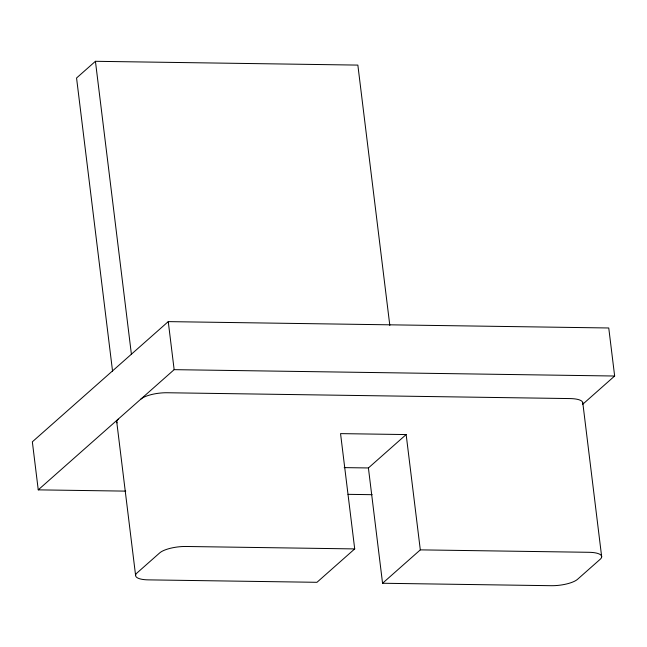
<?xml version="1.0" encoding="UTF-8"?>
<svg xmlns="http://www.w3.org/2000/svg" width="647" height="647" viewBox="0 0 647 647"><rect width="100%" height="100%" fill="white"/><g stroke="black" fill="none" stroke-linecap="round" stroke-linejoin="round"><path stroke-width="0.97" d="M389.826 325.465L357.856 65.096L95.432 61.303L76.556 77.996L112.57 371.281M582.535 404.432L614.65 376.02L608.754 327.98L168.252 321.616L32.35 441.82L38.246 489.86L125.744 491.122M38.246 489.86L174.148 369.655L614.65 376.02M368.41 467.959L406.154 434.566L420.315 549.869L382.563 583.254L368.41 467.959L344.188 467.611M354.71 548.915L316.957 582.308L148.26 579.866A20.348 6.252 -7 0 1 137.059 572.918L159.712 552.886A20.348 6.252 -7 0 1 186.004 546.48L354.71 548.915L340.548 433.619L406.154 434.566M348.005 494.34L372.146 494.688M420.315 549.869L589.021 552.303A20.348 6.252 -7 0 1 600.214 559.259L577.561 579.291A20.348 6.252 -7 0 1 551.268 585.697L382.563 583.254M168.252 321.616L174.148 369.655M95.432 61.303L131.446 354.588M135.595 575.401L116.719 421.666M601.678 556.776L582.777 402.709M582.599 403.906A20.348 6.252 -7 0 0 570.144 398.576L167.128 392.745A20.348 6.252 -7 0 0 140.836 399.159M117.107 422.887A20.348 6.252 -7 0 1 118.183 419.191"/></g></svg>
